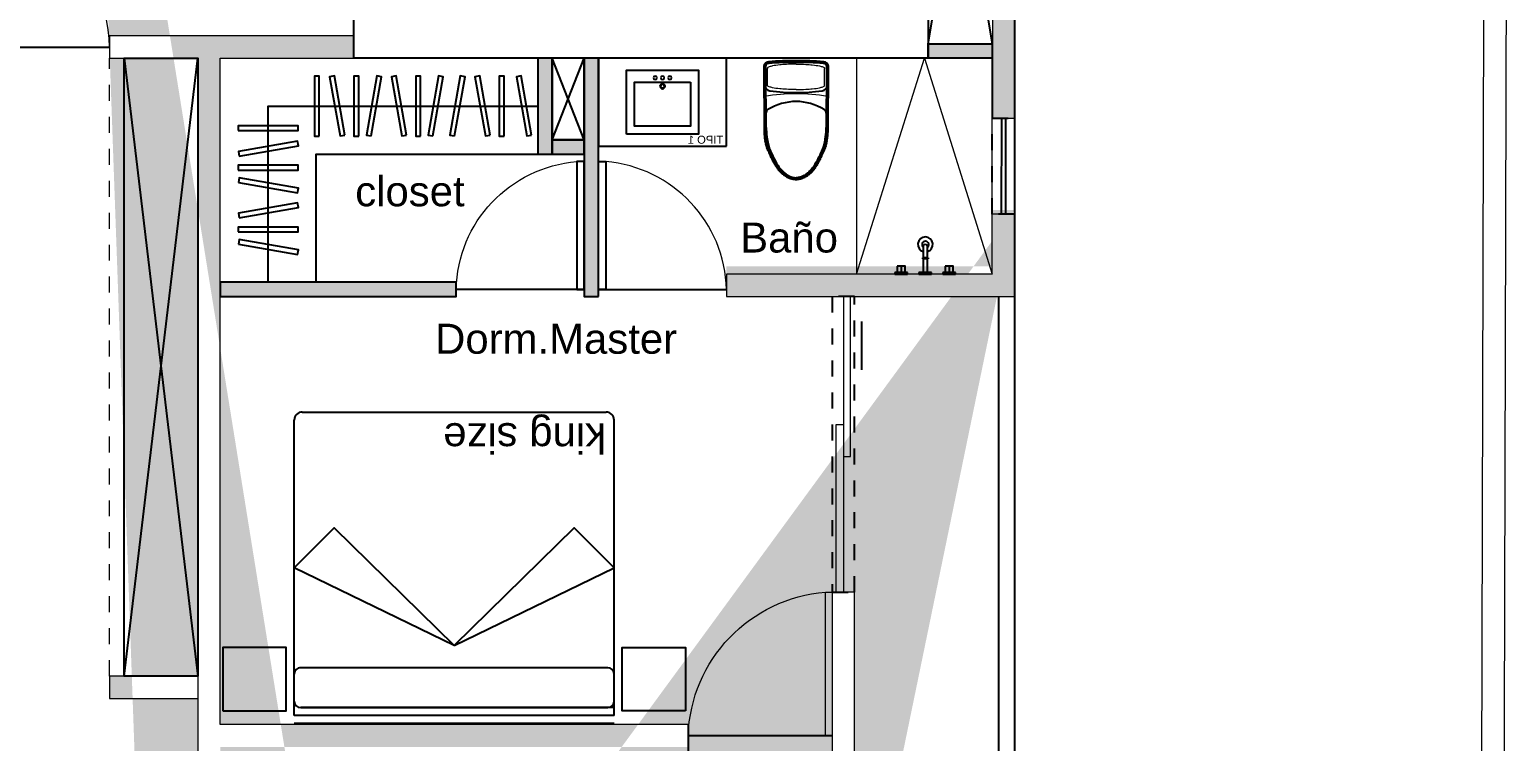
# Model space of a CAD drawing. Header units: metres. Extents: x -598 to 357, y -242 to 574.
# Drawn here: x -198.84 to -189.58, y 301.02 to 305.47 of the extents above; entities that cross this region are included whole.
import ezdxf

# ---------------------------------------------------------------- set-up
doc = ezdxf.new("R2010")
doc.units = ezdxf.units.M
doc.linetypes.add('xref_Nivel PB$0$xref_Nivel PB$0$HIDDEN2', pattern=[0.1875, 0.125, -0.0625])
doc.linetypes.add('xref_Nivel TIPICO$0$HIDDEN2', pattern=[0.1875, 0.125, -0.0625])
for name, color, linetype in [('APTOS_SPZ_MCH_N2 MUNI$0$DUCTOS', 1, 'Continuous'), ('Closet serchas', 9, 'Continuous'), ('T-texto', 8, 'Continuous'), ('xref_Nivel PB$0$B-baranda', 2, 'Continuous'), ('xref_Nivel PB$0$D-dintel mamposteria', 1, 'Continuous'), ('xref_Nivel PB$0$V-vidrio', 1, 'Continuous'), ('xref_Nivel TIPICO$0$A-Artefactos lavamanos', 1, 'Continuous'), ('xref_Nivel TIPICO$0$C-cocinas', 1, 'Continuous'), ('xref_Nivel TIPICO$0$D-dintel mamposteria', 1, 'Continuous'), ('xref_Nivel TIPICO$0$D-ducha mezcladora', 1, 'Continuous'), ('xref_Nivel TIPICO$0$H-hatch mamposteria', 8, 'Continuous'), ('xref_Nivel TIPICO$0$H-hatch tablayeso', 9, 'Continuous'), ('xref_Nivel TIPICO$0$M-muebles', 1, 'Continuous'), ('xref_Nivel TIPICO$0$M-muebles de baño', 1, 'Continuous'), ('xref_Nivel TIPICO$0$M-muro tablayeso', 4, 'Continuous'), ('xref_Nivel TIPICO$0$T-Tipo Txt', 8, 'Continuous'), ('xref_Nivel TIPICO$0$V-ventana', 1, 'Continuous'), ('xref_Nivel TIPICO$0$X-XREF', 7, 'Continuous'), ('ZXREF_GRADAS_Nx$0$GRADAS', 1, 'Continuous')]:
    doc.layers.add(name, color=color, linetype=linetype)
for name, color, linetype, lineweight in [('Muro Mamspoteria', 5, 'Continuous', 9), ('P-SANR-FIXT', 251, 'Continuous', 18), ('xref_Nivel TIPICO$0$D-dintel tablayeso', 8, 'Continuous', 18), ('xref_Nivel TIPICO$0$P-puerta', 1, 'Continuous', 18)]:
    doc.layers.add(name, color=color, linetype=linetype, lineweight=lineweight)
doc.styles.get("Standard").update_dxf_attribs({"font": 'arial.ttf'})
doc.styles.add('xref_Nivel TIPICO$0$Standard', font='arial.ttf')

# ---------------------------------------------------------------- blocks, each defined once
blk = doc.blocks.new('ZXREF_GRADAS_Nx')
at = {"layer": 'ZXREF_GRADAS_Nx$0$GRADAS'}
for p, q in [((54.8825, 57.8037), (57.5823, 57.8037)), ((57.5823, 57.8037), (57.5823, 54.2137)), ((57.5823, 54.2137), (54.8825, 54.2137))]:
    blk.add_line(p, q, dxfattribs=at)
blk = doc.blocks.new('xref_Nivel TIPICO$0$MU12')
at = {"layer": 'xref_Nivel TIPICO$0$D-ducha mezcladora'}
for p, q in [((-0.19, 0), (-0.19, -0.01)), ((-0.11, 0), (-0.19, 0)), ((-0.11, -0.01), (-0.11, 0)), ((0.04, 0), (-0.04, 0)), ((-0.04, 0), (-0.04, -0.01)), ((0.04, -0.01), (0.04, 0)), ((0.19, 0), (0.11, 0)), ((0.11, 0), (0.11, -0.01)), ((0.19, -0.01), (0.19, 0)), ((-0.19, -0.01), (-0.11, -0.01)), ((-0.15, -0.05), (-0.15, -0.01)), ((-0.04, -0.01), (0.04, -0.01)), ((0.11, -0.01), (0.19, -0.01)), ((0.15, -0.05), (0.15, -0.01))]:
    blk.add_line(p, q, dxfattribs=at)
at = {"layer": 'xref_Nivel TIPICO$0$D-ducha mezcladora', "linetype": 'ByBlock'}
for p, q in [((-0.0125, -0.0972), (-0.0125, -0.01)), ((0.0125, -0.0972), (0.0125, -0.01)), ((-0.0175, -0.0972), (0.0175, -0.0972)), ((-0.0175, -0.1022), (-0.0175, -0.0972)), ((-0.0175, -0.1022), (0.0175, -0.1022)), ((-0.0125, -0.1771), (-0.0125, -0.1022)), ((0.0125, -0.1783), (0.0125, -0.1022)), ((0.0175, -0.1022), (0.0175, -0.0972))]:
    blk.add_line(p, q, dxfattribs=at)
at = {"layer": 'xref_Nivel TIPICO$0$D-ducha mezcladora'}
for points in [[(-0.175, -0.01), (-0.175, -0.05), (-0.125, -0.05)], [(-0.125, -0.05), (-0.125, -0.01)], [(0.125, -0.01), (0.125, -0.05), (0.175, -0.05)], [(0.175, -0.05), (0.175, -0.01)]]:
    blk.add_lwpolyline(points, dxfattribs=at)
for centre, radius, start, end in [((-0.0004, -0.1865), 0.0468, 104.9774, 73.97079), ((-0.0011, -0.1853), 0.0211, 122.55158, 49.73906), ((0.0002, -0.1733), 0.0133, 196.91346, 337.71511)]:
    blk.add_arc(centre, radius, start, end, dxfattribs=at)
blk = doc.blocks.new('xref_Nivel TIPICO$0$P-70')
at = {"layer": 'Defpoints', "color": 8, "true_color": 0x808080}
blk.add_lwpolyline([(0, 0), (-0.7, 0)], dxfattribs=at)
at = {"layer": 'xref_Nivel TIPICO$0$M-muebles de baño'}
blk.add_lwpolyline([(-0.0396, 0), (0, 0), (0, -0.7), (-0.0396, -0.7)], close=True, dxfattribs=at)
at = {"layer": 'xref_Nivel TIPICO$0$P-puerta', "color": 8, "true_color": 0x808080}
blk.add_arc((0.0194, 0.0172), 0.7196, 181.30471, 265.29607, dxfattribs=at)
blk = doc.blocks.new('*U295')
at = {"layer": 'xref_Nivel TIPICO$0$H-hatch tablayeso', "transparency": 33554559}
h = blk.add_hatch(color=256, dxfattribs=at)
h.dxf.hatch_style = 1
h.paths.add_polyline_path([(0, 90), (0, 0), (1475.5, 0), (1475.5, 90)])
at = {"layer": 'xref_Nivel TIPICO$0$M-muro tablayeso'}
blk.add_lwpolyline([(1475.5, 0), (0, 0), (0, 90), (1475.5, 90), (1475.5, 0)], dxfattribs=at)
blk = doc.blocks.new('xref_Nivel TIPICO$0$Tipo 1')
at = {"layer": 'xref_Nivel TIPICO$0$A-Artefactos lavamanos'}
for points in [[(0.475, 0.625), (0.075, 0.625), (0.075, 0.175), (0.475, 0.175)], [(0.15, 0.225), (0.425, 0.225), (0.425, 0.575), (0.15, 0.575)]]:
    blk.add_lwpolyline(points, close=True, dxfattribs=at)
for centre, radius in [((0.1229, 0.4458), 0.0111), ((0.1229, 0.4), 0.0111), ((0.175, 0.4), 0.0161), ((0.175, 0.4), 0.0111), ((0.1229, 0.3542), 0.0111)]:
    blk.add_circle(centre, radius, dxfattribs=at)
at = {"layer": 'xref_Nivel TIPICO$0$M-muebles de baño'}
blk.add_lwpolyline([(0.55, 0), (0, 0), (0, 0.8), (0.55, 0.8)], close=True, dxfattribs=at)
at = {"layer": 'xref_Nivel TIPICO$0$T-Tipo Txt', "insert": (0.4853, 0.0205), "char_height": 0.05, "attachment_point": 1, "rotation": 90, "style": 'xref_Nivel TIPICO$0$Standard'}
blk.add_mtext_dynamic_manual_height_columns('TIPO 1', width=0.248344, gutter_width=0.25, heights=[0], dxfattribs=at)
blk = doc.blocks.new('*U347')
at = {"layer": 'xref_Nivel TIPICO$0$H-hatch tablayeso', "transparency": 33554559}
h = blk.add_hatch(color=256, dxfattribs=at)
h.dxf.hatch_style = 1
h.paths.add_polyline_path([(0, 90), (0, 0), (1492, 0), (1492, 90)])
at = {"layer": 'xref_Nivel TIPICO$0$M-muro tablayeso'}
blk.add_lwpolyline([(1492, 0), (0, 0), (0, 90), (1492, 90), (1492, 0)], dxfattribs=at)
blk = doc.blocks.new('xref_Nivel TIPICO$0$P-90')
at = {"layer": 'Defpoints', "color": 8, "true_color": 0x808080}
blk.add_lwpolyline([(0, 0), (0.9, 0)], dxfattribs=at)
at = {"layer": 'xref_Nivel TIPICO$0$P-puerta'}
for p, q in [((0.0404, 0.9), (0, 0.9)), ((0, 0.9), (0, 0)), ((0.0404, 0), (0.0404, 0.9)), ((0, 0), (0.0404, 0))]:
    blk.add_line(p, q, dxfattribs=at)
at = {"layer": 'xref_Nivel TIPICO$0$P-puerta', "color": 8, "true_color": 0x808080}
blk.add_arc((-0.0344, -0.032), 0.935, 1.95991, 85.40688, dxfattribs=at)
blk = doc.blocks.new('*U234')
at = {"layer": 'xref_Nivel TIPICO$0$H-hatch tablayeso', "transparency": 33554559}
h = blk.add_hatch(color=256, dxfattribs=at)
h.dxf.hatch_style = 1
h.paths.add_polyline_path([(0, 90), (0, 0), (402.1, 0), (402.1, 90)])
at = {"layer": 'xref_Nivel TIPICO$0$M-muro tablayeso'}
blk.add_lwpolyline([(402.1, 0), (0, 0), (0, 90), (402.1, 90), (402.1, 0)], dxfattribs=at)
blk = doc.blocks.new('*U348')
at = {"layer": 'xref_Nivel TIPICO$0$D-dintel mamposteria', "linetype": 'xref_Nivel TIPICO$0$HIDDEN2', "ltscale": 0.5}
blk.add_lwpolyline([(0.14, 0), (0, 0), (0, 1.85), (0.14, 1.85)], close=True, dxfattribs=at)
blk = doc.blocks.new('*U240')
at = {"layer": 'xref_Nivel PB$0$D-dintel mamposteria', "linetype": 'xref_Nivel PB$0$xref_Nivel PB$0$HIDDEN2', "ltscale": 0.5}
blk.add_lwpolyline([(0.138, 0), (0, 0), (0, 0.6), (0.138, 0.6)], close=True, dxfattribs=at)
blk = doc.blocks.new('Toilet_Oval_17859 - MO- Inodoro-439146-NIVEL TIPICO 5 - 7  - AMOBLADO')
at = {"layer": 'P-SANR-FIXT', "lineweight": 50}
for p, q in [((-0.196, 0.4633), (-0.194, 0.0621)), ((0.194, 0.0621), (0.196, 0.4633))]:
    blk.add_line(p, q, dxfattribs=at)
at = {"layer": 'P-SANR-FIXT'}
for p, q in [((-0.1786, 0.3447), (-0.1786, 0.4512)), ((0.1786, 0.3447), (0.1786, 0.4512))]:
    blk.add_line(p, q, dxfattribs=at)
at = {"layer": 'P-SANR-FIXT', "lineweight": 25}
for p, q in [((-0.1887, 0.1708), (-0.1884, 0.0926)), ((0.1887, 0.1708), (0.1884, 0.0926))]:
    blk.add_line(p, q, dxfattribs=at)
at = {"layer": 'P-SANR-FIXT', "lineweight": 50}
for centre, radius, start, end in [((-0.1706, 0.4633), 0.0254, 90, 180), ((0, -1.9235), 2.4182, 90, 94.04533), ((0, -1.9235), 2.4182, 85.95467, 90), ((0.1706, 0.4633), 0.0254, 360, 90)]:
    blk.add_arc(centre, radius, start, end, dxfattribs=at)
at = {"layer": 'P-SANR-FIXT', "lineweight": 25}
for centre, radius, start, end in [((-0.1579, 0.3484), 0.0381, 180, 262.10458), ((0, 1.487), 1.1875, 262.10458, 277.89542), ((0.1579, 0.3484), 0.0381, 277.89542, 0), ((-0.1626, 0.1709), 0.0261, 122.44973, 180.22557), ((0, -0.0901), 0.3336, 58.03037, 121.96963), ((0.1626, 0.1709), 0.0261, 359.77443, 57.55027)]:
    blk.add_arc(centre, radius, start, end, dxfattribs=at)
at = {"layer": 'P-SANR-FIXT'}
blk.add_arc((0, -0.8197), 1.112, 79.84792, 100.15208, dxfattribs=at)
for points in [[(0, 0.4774), (-0.0484, 0.4774), (-0.1037, 0.4729), (-0.1428, 0.4681), (-0.1653, 0.461), (-0.1744, 0.4578), (-0.1786, 0.4531), (-0.1786, 0.4512)], [(0, 0.4774), (0.0484, 0.4774), (0.1037, 0.4729), (0.1428, 0.4681), (0.1653, 0.461), (0.1744, 0.4578), (0.1786, 0.4531), (0.1786, 0.4512)], [(0, 0.3185), (-0.0484, 0.3185), (-0.1037, 0.323), (-0.1428, 0.3278), (-0.1653, 0.3349), (-0.1744, 0.3381), (-0.1786, 0.3428), (-0.1786, 0.3447)], [(0, 0.3185), (0.0484, 0.3185), (0.1037, 0.323), (0.1428, 0.3278), (0.1653, 0.3349), (0.1744, 0.3381), (0.1786, 0.3428), (0.1786, 0.3447)]]:
    blk.add_open_spline(points, degree=3, knots=[0, 0, 0, 0, 0.1566407, 0.2861825, 0.3655305, 0.4088071, 0.4283279, 0.4283279, 0.4283279, 0.4283279], dxfattribs=at)
at = {"layer": 'P-SANR-FIXT', "lineweight": 50}
for points, knots in [([(-0.194, 0.0621), (-0.1937, 0.0503), (-0.1924, 0.028), (-0.189, 0.0038), (-0.1855, -0.0137), (-0.1826, -0.0259), (-0.1794, -0.0373), (-0.176, -0.048), (-0.1724, -0.0579), (-0.1688, -0.0672), (-0.165, -0.0758), (-0.1613, -0.084), (-0.1576, -0.0916), (-0.1529, -0.1013), (-0.1473, -0.1124), (-0.141, -0.1244), (-0.133, -0.1391), (-0.1251, -0.152), (-0.117, -0.1643), (-0.1107, -0.1733), (-0.1038, -0.1821), (-0.0962, -0.1908), (-0.0878, -0.1992), (-0.0783, -0.2075), (-0.0677, -0.2156), (-0.0585, -0.2217), (-0.0519, -0.2254), (-0.0482, -0.2275), (-0.0454, -0.2289), (-0.0426, -0.2302), (-0.0399, -0.2315), (-0.0376, -0.2325), (-0.0356, -0.2332), (-0.0335, -0.2339), (-0.0309, -0.2348), (-0.0276, -0.2357), (-0.0241, -0.2366), (-0.0201, -0.2374), (-0.0156, -0.2381), (-0.0092, -0.2391), (-0.0038, -0.2397), (0, -0.24)], [0, 0, 0, 0, 0.041667, 0.083333, 0.104167, 0.125, 0.145833, 0.166667, 0.1875, 0.208333, 0.229167, 0.25, 0.270833, 0.291667, 0.333333, 0.375, 0.416667, 0.5, 0.541667, 0.583333, 0.625, 0.666667, 0.708333, 0.75, 0.791667, 0.833333, 0.854167, 0.864583, 0.875, 0.885417, 0.895833, 0.90625, 0.911458, 0.916667, 0.927083, 0.9375, 0.947917, 0.958333, 0.96875, 0.979167, 1, 1, 1, 1]), ([(0, -0.24), (0.0038, -0.2397), (0.0092, -0.2391), (0.0156, -0.2381), (0.0201, -0.2374), (0.0241, -0.2366), (0.0276, -0.2357), (0.0309, -0.2348), (0.0341, -0.2338), (0.0371, -0.2327), (0.0399, -0.2315), (0.0426, -0.2302), (0.0454, -0.2289), (0.0482, -0.2275), (0.0519, -0.2254), (0.0585, -0.2217), (0.0677, -0.2156), (0.0783, -0.2075), (0.0878, -0.1992), (0.0962, -0.1908), (0.1038, -0.1821), (0.1107, -0.1733), (0.117, -0.1643), (0.1251, -0.152), (0.133, -0.1391), (0.141, -0.1244), (0.1473, -0.1124), (0.1529, -0.1013), (0.1576, -0.0916), (0.1613, -0.084), (0.165, -0.0758), (0.1688, -0.0672), (0.1724, -0.0579), (0.176, -0.048), (0.1794, -0.0373), (0.1826, -0.0259), (0.1855, -0.0137), (0.189, 0.0038), (0.1924, 0.028), (0.1937, 0.0503), (0.194, 0.0621)], [0, 0, 0, 0, 0.020833, 0.03125, 0.041667, 0.052083, 0.0625, 0.072917, 0.083333, 0.09375, 0.104167, 0.114583, 0.125, 0.135417, 0.145833, 0.166667, 0.208333, 0.25, 0.291667, 0.333333, 0.375, 0.416667, 0.458333, 0.5, 0.583333, 0.625, 0.666667, 0.708333, 0.729167, 0.75, 0.770833, 0.791667, 0.8125, 0.833333, 0.854167, 0.875, 0.895833, 0.916667, 0.958333, 1, 1, 1, 1])]:
    blk.add_open_spline(points, degree=3, knots=knots, dxfattribs=at)
at = {"layer": 'P-SANR-FIXT', "lineweight": 25}
for points in [[(-0.1884, 0.0926), (-0.1844, 0.0317), (-0.1781, -0.0197), (-0.1546, -0.0809), (-0.1328, -0.1236), (-0.1143, -0.1557), (-0.0938, -0.1851), (-0.066, -0.2094), (-0.0504, -0.2203), (-0.0177, -0.234), (0, -0.2337)], [(0.1884, 0.0926), (0.1844, 0.0317), (0.1781, -0.0197), (0.1546, -0.0809), (0.1328, -0.1236), (0.1143, -0.1557), (0.0938, -0.1851), (0.066, -0.2094), (0.0504, -0.2203), (0.0177, -0.234), (0, -0.2337)]]:
    blk.add_open_spline(points, degree=3, knots=[0, 0, 0, 0, 0.19509, 0.375915, 0.540569, 0.672678, 0.792703, 0.893059, 0.993012, 1.071971, 1.071971, 1.071971, 1.071971], dxfattribs=at)
blk = doc.blocks.new('*U346')
at = {"layer": 'xref_Nivel TIPICO$0$H-hatch tablayeso', "transparency": 33554559}
h = blk.add_hatch(color=256, dxfattribs=at)
h.dxf.hatch_style = 1
h.paths.add_polyline_path([(0, 90), (0, 0), (600.1, 0), (600.1, 90)])
at = {"layer": 'xref_Nivel TIPICO$0$M-muro tablayeso'}
blk.add_lwpolyline([(600.1, 0), (0, 0), (0, 90), (600.1, 90), (600.1, 0)], dxfattribs=at)
blk = doc.blocks.new('*U344')
at = {"layer": 'xref_Nivel TIPICO$0$H-hatch tablayeso', "transparency": 33554559}
h = blk.add_hatch(color=256, dxfattribs=at)
h.dxf.hatch_style = 1
h.paths.add_polyline_path([(200, 0), (200, 90), (0, 90), (0, 0)])
at = {"layer": 'xref_Nivel TIPICO$0$M-muro tablayeso'}
blk.add_lwpolyline([(200, 0), (0, 0), (0, 90), (200, 90), (200, 0)], dxfattribs=at)
blk = doc.blocks.new('xref_Nivel TIPICO$0$M_Mesa-Mesita de noche - 0457 x 0457 x 0610mm-696926-Piso 02')
at = {"layer": 'xref_Nivel TIPICO$0$M-muebles'}
blk.add_lwpolyline([(0.0337, 0.427), (0.4307, 0.427), (0.4307, 0.03), (0.0337, 0.03)], close=True, dxfattribs=at)
blk = doc.blocks.new('CAMA KING')
at = {"layer": 'Defpoints', "color": 9, "linetype": 'Continuous'}
blk.add_line((-229.9739, 282.1565), (-227.9739, 282.1565), dxfattribs=at)
at = {"layer": 'xref_Nivel TIPICO$0$M-muebles', "linetype": 'Continuous'}
for p, q in [((-229.9739, 282.1065), (-229.9739, 280.2565)), ((-229.9739, 282.1065), (-227.9739, 282.1065)), ((-229.9739, 282.0565), (-228.0139, 282.0565)), ((-227.9739, 282.1065), (-227.9739, 280.2565)), ((-229.9339, 281.8065), (-228.0139, 281.8065)), ((-228.0239, 280.2065), (-229.9239, 280.2065))]:
    blk.add_line(p, q, dxfattribs=at)
at = {"layer": 'xref_Nivel TIPICO$0$M-muebles'}
for p, q in [((-228.0139, 282.0565), (-229.9339, 282.0565)), ((-229.9739, 282.0165), (-229.9739, 281.8465)), ((-227.9739, 282.0165), (-227.9739, 281.8465))]:
    blk.add_line(p, q, dxfattribs=at)
at = {"layer": 'xref_Nivel TIPICO$0$M-muebles', "linetype": 'Continuous'}
for points in [[(-228.9739, 281.6678), (-229.9739, 281.1815), (-229.7235, 280.9312), (-228.9739, 281.6678)], [(-228.9739, 281.6678), (-227.9739, 281.1815), (-228.2242, 280.9312), (-228.9739, 281.6678)]]:
    blk.add_lwpolyline(points, dxfattribs=at)
at = {"layer": 'xref_Nivel TIPICO$0$M-muebles'}
for centre, start, end in [((-229.9339, 282.0165), 90, 180), ((-228.0139, 282.0165), 0, 90), ((-229.9339, 281.8465), 180, 270), ((-228.0139, 281.8465), 270, 0)]:
    blk.add_arc(centre, 0.04, start, end, dxfattribs=at)
at = {"layer": 'xref_Nivel TIPICO$0$M-muebles', "linetype": 'Continuous'}
for centre, start, end in [((-229.9239, 280.2565), 180, 270), ((-228.0239, 280.2565), 270, 0)]:
    blk.add_arc(centre, 0.05, start, end, dxfattribs=at)
at = {"layer": 'T-texto', "insert": (-229.9241, 280.4638), "char_height": 0.1875, "attachment_point": 1}
blk.add_mtext_dynamic_manual_height_columns('king size', width=2.527624, gutter_width=0.9375, heights=[0], dxfattribs=at)
blk = doc.blocks.new('*U399')
at = {"layer": 'xref_Nivel TIPICO$0$D-dintel tablayeso', "linetype": 'xref_Nivel TIPICO$0$HIDDEN2', "ltscale": 0.2}
blk.add_lwpolyline([(0.09, 0), (0, 0), (0, 3.867), (0.09, 3.867)], close=True, dxfattribs=at)

msp = doc.modelspace()

# ---------------------------------------------------------------- hatches: boundary and pattern name
at = {"layer": 'xref_Nivel TIPICO$0$H-hatch mamposteria', "transparency": 33554585}
h = msp.add_hatch(color=256, dxfattribs=at)
h.dxf.hatch_style = 1
h.paths.add_polyline_path([(-193.8209, 300.2671), (-193.6809, 300.2671), (-193.6809, 301.9532), (-193.8209, 301.9532)], flags=17)
h.paths.add_polyline_path([(-192.6785, 304.9192), (-192.6788, 307.7882), (-192.8188, 307.7882), (-192.8185, 304.9192)], flags=17)
h.paths.add_polyline_path([(-196.4356, 277.4537), (-196.4356, 277.3137), (-194.2387, 277.3137), (-194.2387, 277.4537)])
h.paths.add_polyline_path([(-193.7788, 291.8773), (-193.7788, 291.6773), (-194.0782, 291.6764), (-194.0782, 291.7068), (-194.0982, 291.7076), (-194.0603, 291.8764)], flags=17)
h.paths.add_polyline_path([(-201.5387, 299.3882), (-201.5387, 299.5282), (-206.5387, 299.5282), (-206.5387, 299.3882)], flags=17)
h.paths.add_polyline_path([(-200.6387, 299.5282), (-200.6387, 299.3882), (-199.5787, 299.3882), (-199.5787, 295.7759), (-199.4387, 295.7759), (-199.4387, 300.2882), (-199.5787, 300.2882), (-199.5787, 299.5282)], flags=17)
h.paths.add_polyline_path([(-207.2787, 303.289), (-207.1387, 303.289), (-207.1387, 302.6038), (-207.2787, 302.6038)])
h.paths.add_polyline_path([(-207.1387, 303.889), (-207.2787, 303.889), (-207.2787, 308.8282), (-206.5387, 308.8282), (-206.5387, 308.6882), (-207.1387, 308.6882)])
h.paths.add_polyline_path([(-198.4448, 308.2982), (-198.4448, 308.4382), (-193.8788, 308.4382), (-193.8788, 308.2982)], flags=17)
h.paths.add_polyline_path([(-204.1337, 308.6882), (-204.1337, 308.8282), (-203.6587, 308.8282), (-203.6587, 308.6882)])
h.paths.add_polyline_path([(-207.2787, 300.2882), (-207.1387, 300.2882), (-207.1387, 299.3882), (-207.2787, 299.3882)])
h.paths.add_polyline_path([(-207.1387, 285.3896), (-207.2787, 285.3896), (-207.2787, 286.9226), (-206.0637, 286.9226), (-206.0637, 286.7826), (-207.1387, 286.7826)])
h.paths.add_polyline_path([(-207.1387, 280.3359), (-207.2787, 280.3359), (-207.2787, 282.4896), (-207.1387, 282.4896)])
h.paths.add_polyline_path([(-192.6834, 284.5896), (-192.8191, 284.5896), (-192.8191, 282.9377), (-192.6825, 282.9377)], flags=17)
h.paths.add_polyline_path([(-201.5387, 279.1221), (-201.6787, 279.1221), (-201.6787, 278.0136), (-203.0387, 278.0136), (-203.0387, 277.8736), (-201.6787, 277.8736), (-201.6787, 276.4656), (-201.1587, 276.4656), (-201.1587, 276.6056), (-201.5387, 276.6056)])
h.paths.add_polyline_path([(-197.1472, 288.8482), (-197.1472, 288.7082), (-199.4387, 288.7082), (-199.4387, 276.4656), (-199.9587, 276.4656), (-199.9587, 276.6056), (-199.5787, 276.6056), (-199.5787, 288.8482)])
h.paths.add_polyline_path([(-206.5387, 278.0136), (-206.5387, 277.8736), (-207.2787, 277.8736), (-207.2787, 279.3359), (-207.1387, 279.3359), (-207.1387, 278.0136)])
h.paths.add_polyline_path([(-207.2787, 284.3896), (-207.2777, 283.4896), (-207.1377, 283.4896), (-207.1387, 284.3896)])
h.paths.add_polyline_path([(-207.1387, 293.8296), (-207.2787, 293.8296), (-207.2787, 292.6773), (-207.1387, 292.6773)], flags=17)
h.paths.add_polyline_path([(-207.2787, 296.3626), (-205.745, 296.3626), (-205.745, 296.2226), (-207.1387, 296.2226), (-207.1377, 294.8296), (-207.2777, 294.8296)])
edge = h.paths.add_edge_path()
edge.add_line((-192.6783, 304.3442), (-192.8188, 304.3442))
edge.add_line((-192.8188, 304.3442), (-192.8188, 303.9932))
edge.add_line((-192.8188, 303.9932), (-194.4817, 303.9932))
edge.add_line((-194.4817, 303.9932), (-194.4817, 303.8532))
edge.add_line((-194.4817, 303.8532), (-192.6788, 303.8532))
edge.add_line((-192.6788, 303.8532), (-192.6788, 304.3442))
edge.add_line((-207.2777, 284.3896), (-207.1377, 284.3896))
edge.add_line((-192.6788, 290.9773), (-192.6788, 289.2277))
edge.add_line((-192.6788, 289.2277), (-195.489, 289.2277))
edge.add_line((-197.6472, 289.8482), (-197.7872, 289.8482))
edge.add_line((-198.4448, 308.3002), (-198.4448, 308.4402))
edge.add_line((-193.4387, 277.3137), (-193.4387, 277.4537))
edge.add_line((-192.8191, 280.6668), (-192.6811, 280.6668))
edge.add_line((-192.8191, 281.2668), (-192.6815, 281.2668))
edge.add_line((-194.8918, 293.7277), (-195.489, 293.7277))
edge.add_line((-195.489, 293.7277), (-195.489, 296.0877))
edge.add_line((-195.489, 296.0877), (-197.7872, 296.0877))
edge.add_line((-197.7872, 296.0877), (-197.7872, 296.3277))
edge.add_line((-195.0642, 291.6773), (-195.0642, 291.7076))
edge.add_line((-195.0642, 291.7076), (-195.0462, 291.7076))
edge.add_line((-195.0462, 291.7076), (-195.0823, 291.8773))
edge.add_line((-193.8128, 293.9277), (-192.8864, 293.9277))
edge.add_line((-192.8864, 293.9277), (-192.8864, 296.0277))
edge.add_line((-192.8864, 296.0277), (-195.289, 296.0277))
edge.add_line((-195.289, 296.0277), (-195.289, 293.9277))
edge.add_line((-195.289, 293.9277), (-194.8737, 293.9277))
edge.add_line((-197.7872, 296.3277), (-197.6472, 296.3277))
edge.add_line((-197.6472, 296.3277), (-197.6472, 296.2277))
edge.add_line((-197.6472, 296.2277), (-192.6788, 296.2277))
edge.add_line((-192.6788, 296.2277), (-192.6788, 293.7277))
edge.add_line((-192.6788, 293.7277), (-193.795, 293.7277))
edge.add_line((-193.4387, 277.3137), (-193.4387, 277.4537))
edge.add_line((-193.4387, 277.4537), (-192.8191, 277.4537))
edge.add_line((-192.8191, 277.4537), (-192.8191, 280.6668))
edge.add_line((-192.6811, 280.6668), (-192.6791, 277.3137))
edge.add_line((-192.682, 281.2668), (-192.682, 282.1377))
edge.add_line((-192.682, 282.1377), (-192.8191, 282.1377))
edge.add_line((-192.6791, 277.3137), (-193.4387, 277.3137))
edge.add_line((-192.8191, 282.1377), (-192.8191, 281.2668))
edge.add_line((-192.6864, 290.9773), (-192.8864, 290.9773))
edge.add_line((-197.6472, 289.8482), (-197.6472, 291.1205))
edge.add_line((-197.6472, 291.1205), (-195.489, 291.1205))
edge.add_line((-195.489, 291.1205), (-195.489, 289.2277))
edge.add_line((-195.489, 291.2605), (-197.7872, 291.2605))
edge.add_line((-197.7872, 291.2605), (-197.7872, 289.8482))
edge.add_line((-195.0823, 291.8773), (-195.489, 291.8773))
edge.add_line((-195.489, 291.8773), (-195.489, 291.2605))
edge.add_line((-195.289, 291.6773), (-195.0642, 291.6773))
edge.add_line((-192.8864, 290.9773), (-192.8864, 289.4277))
edge.add_line((-192.8864, 289.4277), (-195.289, 289.4277))
edge.add_line((-195.289, 289.4277), (-195.289, 291.6773))
h.paths.add_polyline_path([(-202.5387, 308.6882), (-202.5387, 308.8282), (-203.0587, 308.8282), (-203.0587, 308.6882)])
h.paths.add_polyline_path([(-201.5387, 308.8282), (-201.5387, 308.6882), (-199.5787, 308.6882), (-199.5787, 301.2882), (-199.4387, 301.2882), (-199.4387, 308.2982), (-199.0448, 308.2982), (-199.0448, 308.4382), (-199.4387, 308.4382), (-199.4387, 308.8282)])
h.paths.add_polyline_path([(-207.2775, 290.9773), (-207.1376, 290.9773), (-207.1364, 291.8773), (-207.2764, 291.8773)], flags=17)
h.paths.add_polyline_path([(-207.2785, 290.0882), (-199.5787, 290.0882), (-199.5787, 294.7759), (-199.4387, 294.7759), (-199.4387, 289.8482), (-199.5787, 289.8482), (-199.5787, 289.9482), (-207.2787, 289.9482)])
h.paths.add_polyline_path([(-197.7872, 301.4282), (-198.3387, 301.4282), (-198.3387, 301.2882), (-197.7872, 301.2882), (-197.7872, 297.3277), (-197.6472, 297.3277), (-197.6472, 300.9846), (-194.7209, 300.9846), (-194.7209, 301.1246), (-197.6472, 301.1246), (-197.6472, 305.2952), (-196.8109, 305.2952), (-196.8109, 305.4352), (-198.3387, 305.4352), (-198.3387, 305.2952), (-197.7872, 305.2952)], flags=17)
h = msp.add_hatch(color=256, dxfattribs=at)
h.dxf.hatch_style = 1
h.paths.add_polyline_path([(-192.6783, 304.3192), (-192.8188, 304.3192), (-192.8188, 303.9432), (-194.4817, 303.9432), (-194.4817, 303.8032), (-192.6788, 303.8032)])

# ---------------------------------------------------------------- linework, layer by layer
at = {"layer": 'APTOS_SPZ_MCH_N2 MUNI$0$DUCTOS'}
for points in [[(-196.3356, 277.3137), (-192.6791, 277.3137), (-192.681, 283.7395), (-192.1853, 283.7398), (-192.1834, 289.4277), (-192.6788, 289.4277), (-192.6788, 291.8773), (-193.0788, 291.8773), (-193.0788, 293.7277), (-192.6788, 293.7277), (-192.6788, 308.6882), (-193.8788, 308.6882), (-193.8788, 308.4382), (-199.4387, 308.4382), (-199.4387, 308.8282), (-207.2787, 308.8282), (-207.2787, 276.4656), (-196.3356, 276.4656), (-196.3356, 277.3137)], [(-198.2487, 301.4282), (-197.7872, 305.2952)], [(-198.2487, 305.2952), (-197.7872, 301.4282)], [(-195.5717, 304.7852), (-195.3717, 305.2952)], [(-195.3717, 304.7852), (-195.5717, 305.2952)]]:
    msp.add_lwpolyline(points, dxfattribs=at)
for points in [[(-197.7872, 301.4282), (-198.2487, 301.4282), (-198.2487, 305.2952), (-197.7872, 305.2952)], [(-195.3717, 305.2952), (-195.5717, 305.2952), (-195.5717, 304.7852), (-195.3717, 304.7852)]]:
    msp.add_lwpolyline(points, close=True, dxfattribs=at)
at = {"layer": 'Closet serchas', "color": 253, "flags": 128}
for points in [[(-197.0278, 304.8076), (-197.0278, 305.1828), (-197.0578, 305.1828), (-197.0578, 304.8076)], [(-196.8678, 304.814), (-196.9332, 305.1846), (-196.9627, 305.1794), (-196.8974, 304.8088)], [(-196.7809, 304.8076), (-196.7809, 305.1828), (-196.8109, 305.1828), (-196.8109, 304.8076)], [(-196.7037, 304.8088), (-196.6384, 305.1794), (-196.6679, 305.1846), (-196.7333, 304.814)], [(-196.4814, 304.814), (-196.5468, 305.1846), (-196.5763, 305.1794), (-196.511, 304.8088)], [(-196.3945, 304.8076), (-196.3945, 305.1828), (-196.4245, 305.1828), (-196.4245, 304.8076)], [(-196.3173, 304.8088), (-196.252, 305.1794), (-196.2815, 305.1846), (-196.3468, 304.814)], [(-196.1815, 304.8088), (-196.1161, 305.1794), (-196.1457, 305.1846), (-196.211, 304.814)], [(-195.9592, 304.814), (-196.0245, 305.1846), (-196.0541, 305.1794), (-195.9887, 304.8088)], [(-195.8722, 304.8076), (-195.8722, 305.1828), (-195.9022, 305.1828), (-195.9022, 304.8076)], [(-195.6995, 304.814), (-195.7649, 305.1846), (-195.7944, 305.1794), (-195.7291, 304.8088)], [(-197.5347, 304.842), (-197.1595, 304.842), (-197.1595, 304.872), (-197.5347, 304.872)], [(-197.5284, 304.682), (-197.1578, 304.7474), (-197.163, 304.7769), (-197.5336, 304.7116)], [(-197.5347, 304.5951), (-197.1595, 304.5951), (-197.1595, 304.6251), (-197.5347, 304.6251)], [(-197.5336, 304.5179), (-197.163, 304.4525), (-197.1578, 304.4821), (-197.5284, 304.5474)], [(-197.5284, 304.2956), (-197.1578, 304.361), (-197.163, 304.3905), (-197.5336, 304.3252)], [(-197.5347, 304.2087), (-197.1595, 304.2087), (-197.1595, 304.2387), (-197.5347, 304.2387)], [(-197.5336, 304.1315), (-197.163, 304.0661), (-197.1578, 304.0957), (-197.5284, 304.161)]]:
    msp.add_lwpolyline(points, close=True, dxfattribs=at)
at = {"layer": 'Closet serchas', "color": 253}
for points in [[(-197.3471, 303.8932), (-197.3471, 304.9952), (-195.6617, 304.9952)], [(-197.0471, 303.8932), (-197.0471, 304.6952), (-195.6617, 304.6952)]]:
    msp.add_lwpolyline(points, dxfattribs=at)
at = {"layer": 'Muro Mamspoteria', "lineweight": 0}
for p, q in [((-196.8109, 305.4352), (-198.3387, 305.4352)), ((-198.3387, 305.4352), (-198.3387, 305.2952)), ((-196.8109, 305.2952), (-196.8109, 305.4352)), ((-198.3387, 305.2952), (-197.7872, 305.2952)), ((-197.7872, 305.2952), (-197.7872, 302.2952)), ((-197.6472, 305.2952), (-196.8109, 305.2952)), ((-197.6472, 301.1246), (-197.6472, 305.2952)), ((-192.6788, 303.8032), (-192.6788, 293.7277)), ((-197.7872, 302.1552), (-197.7872, 297.3277)), ((-194.7209, 301.1246), (-197.6472, 301.1246))]:
    msp.add_line(p, q, dxfattribs=at)
for points in [[(-189.6882, 273.7064), (-189.5792, 315.2369), (-196.7404, 315.1954), (-199.427, 315.2031), (-199.6598, 315.222), (-200.0107, 315.2296), (-204.7573, 315.2341), (-207.5183, 315.243), (-209.5739, 315.2369), (-209.6486, 273.7149), (-189.6882, 273.7064)], [(-192.8188, 303.9432), (-194.4817, 303.9432), (-194.4817, 303.8032), (-192.6788, 303.8032), (-192.6783, 304.3192), (-192.8188, 304.3192)]]:
    msp.add_lwpolyline(points, dxfattribs=at)
msp.add_lwpolyline([(-189.8279, 273.8464), (-189.7196, 315.096), (-196.7402, 315.0554), (-199.4329, 315.0631), (-199.667, 315.0821), (-200.0123, 315.0896), (-204.7576, 315.0941), (-207.5183, 315.103), (-209.4341, 315.0973), (-209.5084, 273.8549)], close=True, dxfattribs=at)
at = {"layer": 'Muro Mamspoteria'}
for points in [[(-192.8188, 307.7882), (-192.8185, 304.9192), (-192.6785, 304.9192), (-192.6788, 307.7882)], [(-193.6809, 300.2671), (-193.6809, 301.9532), (-193.8209, 301.9532), (-193.8209, 300.2671)], [(-197.7872, 301.4282), (-198.3387, 301.4282), (-198.3387, 301.2882), (-197.7872, 301.2882)]]:
    msp.add_lwpolyline(points, dxfattribs=at)
at = {"layer": 'P-SANR-FIXT'}
for points in [[(-192.8188, 303.9432), (-192.8188, 305.2953), (-193.6688, 305.2953), (-193.6688, 303.9432)], [(-193.6688, 303.9432), (-193.2438, 305.2953), (-192.8188, 303.9432)]]:
    msp.add_lwpolyline(points, dxfattribs=at)
at = {"layer": 'xref_Nivel PB$0$B-baranda'}
msp.add_lwpolyline([(-192.7788, 300.2671), (-192.7788, 303.8032)], dxfattribs=at)
at = {"layer": 'xref_Nivel PB$0$V-vidrio'}
for points in [[(-192.7612, 304.3192), (-192.7604, 304.9192)], [(-192.7366, 304.9192), (-192.7373, 304.3192)]]:
    msp.add_lwpolyline(points, dxfattribs=at)
at = {"layer": 'xref_Nivel TIPICO$0$C-cocinas'}
msp.add_lwpolyline([(-194.7209, 301.1246), (-194.7209, 300.3846), (-197.0472, 300.3846), (-197.0472, 299.7097), (-197.6472, 299.7097)], dxfattribs=at)
at = {"layer": 'xref_Nivel TIPICO$0$H-hatch mamposteria', "transparency": 33554585}
for points in [[(-193.2209, 305.3852), (-192.8188, 307.7882)], [(-193.2209, 307.7882), (-192.8188, 305.3852)]]:
    msp.add_lwpolyline(points, dxfattribs=at)
at = {"layer": 'xref_Nivel TIPICO$0$P-puerta'}
msp.add_line((-193.7501, 303.8032), (-193.7501, 301.9532), dxfattribs=at)
for points in [[(-193.7501, 302.8032), (-193.7051, 302.8032), (-193.7051, 303.8032)], [(-193.7951, 301.9532), (-193.7951, 303.0032), (-193.7501, 303.0032)]]:
    msp.add_lwpolyline(points, dxfattribs=at)
at = {"layer": 'xref_Nivel TIPICO$0$V-ventana'}
msp.add_lwpolyline([(-193.6358, 303.3442), (-193.6358, 303.6483)], dxfattribs=at)

# ---------------------------------------------------------------- block references
at = {"layer": 'Muro Mamspoteria', "lineweight": 0, "xscale": -1}
msp.add_blockref('*U348', (-193.6809, 301.9532), dxfattribs=at)
at = {"layer": 'Muro Mamspoteria', "rotation": 180}
msp.add_blockref('CAMA KING', (-425.1579, 583.2874), dxfattribs=at)
at = {"layer": 'P-SANR-FIXT'}
msp.add_blockref('Toilet_Oval_17859 - MO- Inodoro-439146-NIVEL TIPICO 5 - 7  - AMOBLADO', (-194.0461, 304.7805), dxfattribs=at)
at = {"layer": 'xref_Nivel PB$0$D-dintel mamposteria', "rotation": 180}
msp.add_blockref('*U240', (-192.6808, 304.9192), dxfattribs=at)
at = {"layer": 'xref_Nivel TIPICO$0$D-dintel tablayeso'}
msp.add_blockref('*U399', (-198.3387, 301.4282), dxfattribs=at)
at = {"layer": 'xref_Nivel TIPICO$0$D-ducha mezcladora', "rotation": 180}
msp.add_blockref('xref_Nivel TIPICO$0$MU12', (-193.2383, 303.9432), dxfattribs=at)
at = {"layer": 'xref_Nivel TIPICO$0$M-muebles', "xscale": -1, "rotation": 180}
msp.add_blockref('xref_Nivel TIPICO$0$M_Mesa-Mesita de noche - 0457 x 0457 x 0610mm-696926-Piso 02', (-197.6648, 301.6379), dxfattribs=at)
at = {"layer": 'xref_Nivel TIPICO$0$M-muebles', "rotation": 180}
msp.add_blockref('xref_Nivel TIPICO$0$M_Mesa-Mesita de noche - 0457 x 0457 x 0610mm-696926-Piso 02', (-194.7033, 301.6379), dxfattribs=at)
at = {"layer": 'xref_Nivel TIPICO$0$M-muebles de baño', "xscale": -1, "rotation": 90}
msp.add_blockref('xref_Nivel TIPICO$0$Tipo 1', (-194.4813, 305.2952), dxfattribs=at)
at = {"layer": 'xref_Nivel TIPICO$0$M-muro tablayeso', "yscale": 0.001, "zscale": 0.001}
for name, p, xscale, rotation in [('*U346', (-195.5717, 305.2953), -0.001, 90), ('*U347', (-195.2817, 305.2952), -0.001, 90), ('*U234', (-192.8188, 305.3852), 0.001, 180), ('*U344', (-195.5717, 304.7852), -0.001, 180), ('*U295', (-197.6472, 303.8932), -0.001, 180)]:
    msp.add_blockref(name, p, dxfattribs=dict(at, xscale=xscale, rotation=rotation))
at = {"layer": 'xref_Nivel TIPICO$0$P-puerta', "xscale": 1.222222222222208, "yscale": 1.222222222222208, "zscale": 1.222222222222208}
msp.add_blockref('xref_Nivel TIPICO$0$P-90', (-199.4387, 305.3652), dxfattribs=at)
at = {"layer": 'xref_Nivel TIPICO$0$P-puerta', "yscale": 1.142857142856313, "zscale": 1.142857142856313, "rotation": 180}
for p, xscale in [((-195.3717, 303.8482), -1.142857142856313), ((-195.2817, 303.8482), 1.142857142856313)]:
    msp.add_blockref('xref_Nivel TIPICO$0$P-70', p, dxfattribs=dict(at, xscale=xscale))
at = {"layer": 'xref_Nivel TIPICO$0$P-puerta', "xscale": -1, "rotation": 359.9999999999992}
msp.add_blockref('xref_Nivel TIPICO$0$P-90', (-193.8209, 301.0546), dxfattribs=at)
at = {"layer": 'xref_Nivel TIPICO$0$X-XREF', "rotation": 269.9999999999999}
msp.add_blockref('ZXREF_GRADAS_Nx', (-251.0246, 362.8776), dxfattribs=at)

# ---------------------------------------------------------------- texts
at = {"layer": 'T-texto', "char_height": 0.1875}
for s, insert, attachment_point in [('closet', (-196.8029, 304.556), 1), ('Baño', (-194.3956, 304.0765), 7), ('Dorm.Master', (-196.3033, 303.6332), 1)]:
    msp.add_mtext_dynamic_manual_height_columns(s, width=0.126065, gutter_width=0.9375, heights=[0], dxfattribs=dict(at, insert=insert, attachment_point=attachment_point))

doc.saveas('drawing.dxf')
